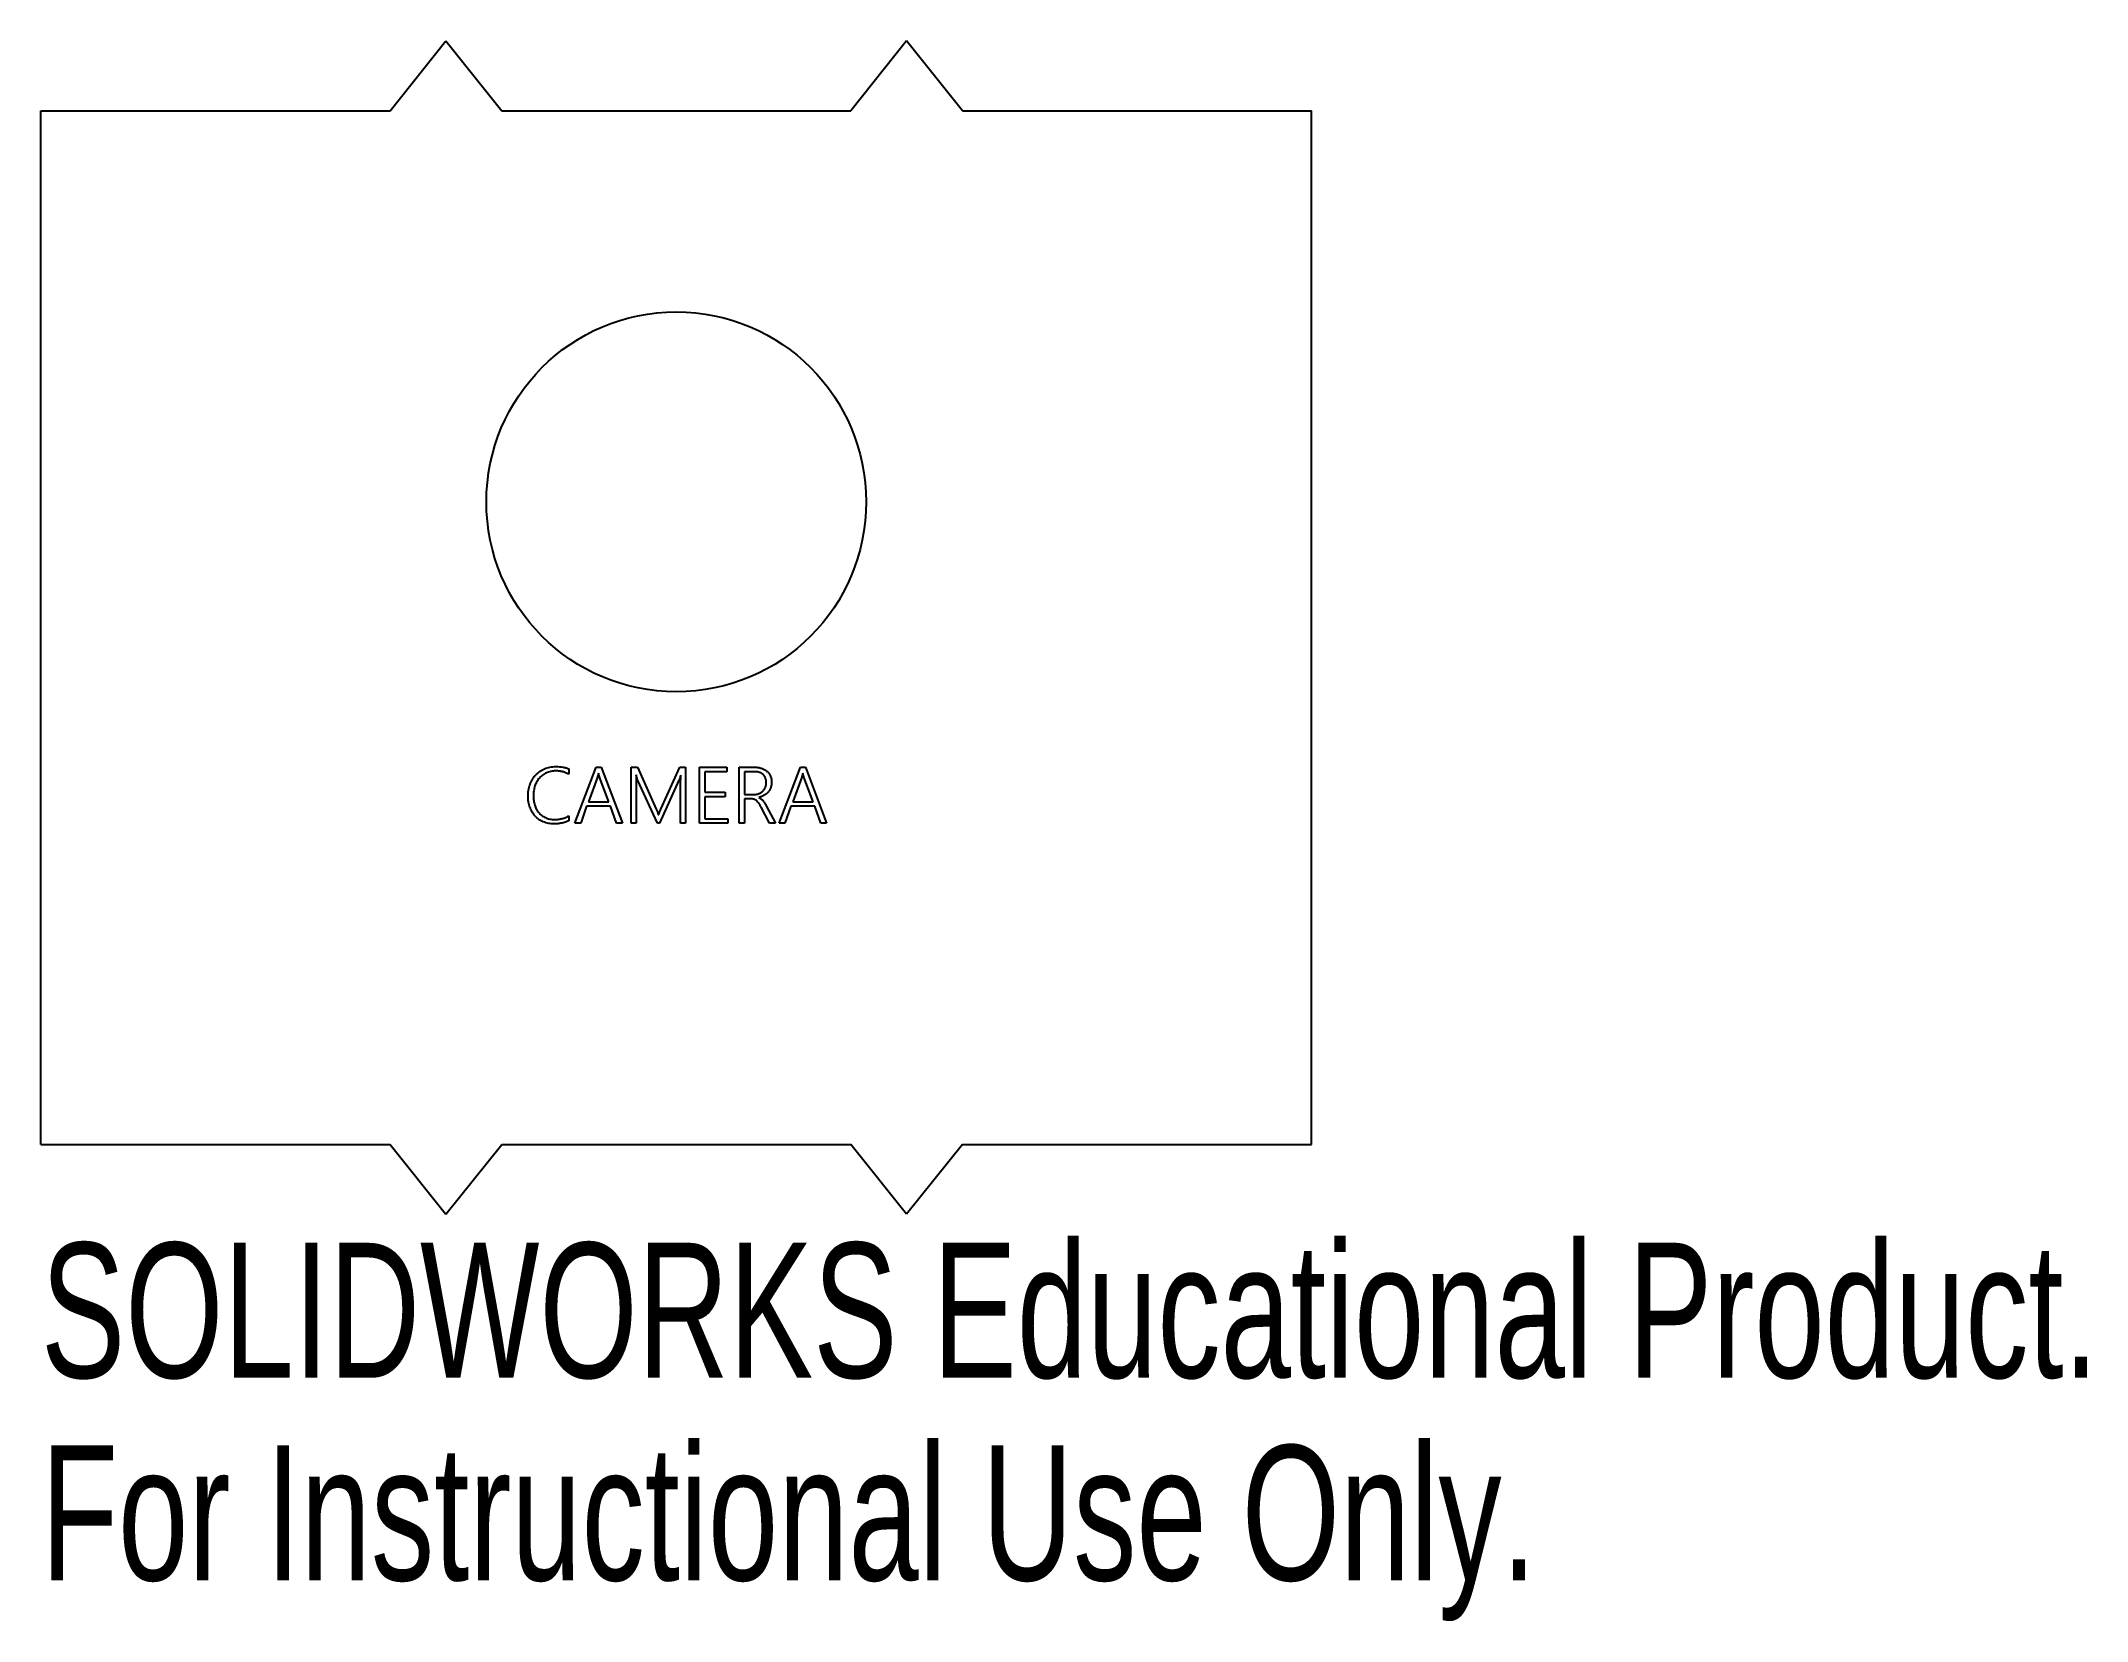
# Model space of a CAD drawing. Header units: millimetres. Extents: x 0 to 73.3, y -17.1 to 39.5.
import ezdxf

# ---------------------------------------------------------------- set-up
doc = ezdxf.new("R2010")
doc.units = ezdxf.units.MM
doc.styles.add('SLDTEXTSTYLE0', font='TXT', dxfattribs={"width": 0.7})

msp = doc.modelspace()

# ---------------------------------------------------------------- linework, layer by layer
at = {"color": 7, "linetype": 'Continuous', "lineweight": 25}
for p, q in [((12.5, 37), (14.5, 39.5)), ((14.5, 39.5), (16.5, 37)), ((31, 39.5), (29, 37)), ((33, 37), (31, 39.5)), ((0, 0), (0, 37)), ((0, 37), (12.5, 37)), ((16.5, 37), (29, 37)), ((33, 37), (45.5, 37)), ((45.5, 0), (45.5, 37)), ((18.898, 13.449), (18.898, 13.252)), ((19.121, 11.5), (19.879, 13.5)), ((19.879, 13.5), (20.065, 13.5)), ((19.969, 13.291), (19.964, 13.291)), ((20.065, 13.5), (20.819, 11.5)), ((21.14, 13.5), (21.358, 13.5)), ((21.14, 11.5), (21.14, 13.5)), ((21.316, 13.225), (21.31, 13.225)), ((21.358, 13.5), (22.033, 11.997)), ((22.194, 11.995), (22.876, 13.5)), ((22.876, 13.5), (23.083, 13.5)), ((22.917, 13.222), (22.912, 13.222)), ((23.083, 13.5), (23.083, 11.5)), ((23.587, 13.5), (24.557, 13.5)), ((23.587, 11.5), (23.587, 13.5)), ((23.772, 13.342), (23.772, 12.605)), ((24.557, 13.342), (23.772, 13.342)), ((24.557, 13.5), (24.557, 13.342)), ((25.008, 13.5), (25.581, 13.5)), ((25.008, 11.5), (25.008, 13.5)), ((25.193, 13.342), (25.193, 12.526)), ((25.538, 13.342), (25.193, 13.342)), ((26.437, 11.5), (27.195, 13.5)), ((27.195, 13.5), (27.381, 13.5)), ((27.285, 13.291), (27.28, 13.291)), ((27.381, 13.5), (28.134, 11.5)), ((19.925, 13.15), (19.603, 12.263)), ((20.331, 12.263), (20.007, 13.15)), ((21.32, 12.896), (21.32, 11.5)), ((22.074, 11.5), (21.378, 13.029)), ((22.847, 13.038), (22.153, 11.5)), ((22.901, 11.5), (22.901, 12.881)), ((23.772, 12.605), (24.499, 12.605)), ((24.499, 12.605), (24.499, 12.447)), ((25.193, 12.526), (25.523, 12.526)), ((27.241, 13.15), (26.919, 12.263)), ((27.647, 12.263), (27.322, 13.15)), ((18.898, 11.762), (18.898, 11.582)), ((19.54, 12.105), (19.327, 11.5)), ((20.394, 12.105), (19.54, 12.105)), ((19.603, 12.263), (20.331, 12.263)), ((20.613, 11.5), (20.394, 12.105)), ((22.111, 11.794), (22.12, 11.794)), ((23.772, 12.447), (23.772, 11.658)), ((24.499, 12.447), (23.772, 12.447)), ((25.193, 12.368), (25.193, 11.5)), ((25.412, 12.368), (25.193, 12.368)), ((25.711, 12.424), (25.711, 12.419)), ((26.092, 11.5), (25.792, 12.072)), ((25.974, 12.115), (26.308, 11.5)), ((26.856, 12.105), (26.643, 11.5)), ((27.71, 12.105), (26.856, 12.105)), ((26.919, 12.263), (27.647, 12.263)), ((27.929, 11.5), (27.71, 12.105)), ((19.327, 11.5), (19.121, 11.5)), ((20.819, 11.5), (20.613, 11.5)), ((21.32, 11.5), (21.14, 11.5)), ((22.153, 11.5), (22.074, 11.5)), ((23.083, 11.5), (22.901, 11.5)), ((24.602, 11.5), (23.587, 11.5)), ((23.772, 11.658), (24.602, 11.658)), ((24.602, 11.658), (24.602, 11.5)), ((25.193, 11.5), (25.008, 11.5)), ((26.308, 11.5), (26.092, 11.5)), ((26.643, 11.5), (26.437, 11.5)), ((28.134, 11.5), (27.929, 11.5)), ((0, 0), (12.5, 0)), ((12.5, 0), (14.5, -2.5)), ((14.5, -2.5), (16.5, 0)), ((16.5, 0), (29, 0)), ((31, -2.5), (29, 0)), ((33, 0), (31, -2.5)), ((33, 0), (45.5, 0))]:
    msp.add_line(p, q, dxfattribs=at)
msp.add_circle((22.75, 23), 6.8, dxfattribs=at)
for points, knots in [([(17.443, 12.462), (17.444, 12.499), (17.445, 12.572), (17.459, 12.679), (17.481, 12.783), (17.511, 12.882), (17.55, 12.976), (17.597, 13.064), (17.651, 13.146), (17.712, 13.221), (17.781, 13.289), (17.857, 13.349), (17.939, 13.402), (18.029, 13.446), (18.124, 13.483), (18.226, 13.507), (18.334, 13.524), (18.407, 13.526), (18.445, 13.526)], [0, 0, 0, 0, 0.0677449, 0.1334185, 0.1977315, 0.260934, 0.3230882, 0.3835363, 0.4428467, 0.5018143, 0.5606693, 0.6193592, 0.6788885, 0.7396555, 0.8017727, 0.8656164, 0.9312426, 1, 1, 1, 1]), ([(18.442, 13.368), (18.411, 13.368), (18.35, 13.366), (18.261, 13.353), (18.177, 13.333), (18.099, 13.303), (18.027, 13.266), (17.961, 13.222), (17.9, 13.172), (17.846, 13.115), (17.797, 13.053), (17.755, 12.984), (17.718, 12.91), (17.688, 12.831), (17.665, 12.748), (17.648, 12.66), (17.637, 12.569), (17.636, 12.507), (17.636, 12.475)], [0, 0, 0, 0, 0.069226, 0.135117, 0.198313, 0.259662, 0.319216, 0.377433, 0.435186, 0.493112, 0.551482, 0.610323, 0.67096, 0.733268, 0.797226, 0.862426, 0.930191, 1, 1, 1, 1]), ([(18.898, 13.252), (18.881, 13.262), (18.845, 13.28), (18.79, 13.303), (18.735, 13.324), (18.678, 13.34), (18.62, 13.353), (18.562, 13.362), (18.502, 13.368), (18.462, 13.368), (18.442, 13.368)], [0, 0, 0, 0, 0.12675, 0.251783, 0.375882, 0.500034, 0.623752, 0.747917, 0.872932, 1, 1, 1, 1]), ([(18.445, 13.526), (18.486, 13.525), (18.566, 13.524), (18.684, 13.509), (18.795, 13.485), (18.864, 13.461), (18.898, 13.449)], [0, 0, 0, 0, 0.266913, 0.521299, 0.765256, 1, 1, 1, 1]), ([(19.964, 13.291), (19.961, 13.277), (19.955, 13.25), (19.946, 13.213), (19.935, 13.18), (19.928, 13.16), (19.925, 13.15)], [0, 0, 0, 0, 0.293668, 0.558533, 0.791736, 1, 1, 1, 1]), ([(20.007, 13.15), (20.003, 13.16), (19.996, 13.18), (19.986, 13.213), (19.976, 13.25), (19.972, 13.277), (19.969, 13.291)], [0, 0, 0, 0, 0.208758, 0.442514, 0.707303, 1, 1, 1, 1]), ([(21.31, 13.225), (21.312, 13.202), (21.316, 13.154), (21.318, 13.076), (21.32, 12.989), (21.32, 12.928), (21.32, 12.896)], [0, 0, 0, 0, 0.208797, 0.444751, 0.708064, 1, 1, 1, 1]), ([(21.378, 13.029), (21.373, 13.041), (21.362, 13.069), (21.346, 13.115), (21.331, 13.168), (21.321, 13.205), (21.316, 13.225)], [0, 0, 0, 0, 0.1993606, 0.4330488, 0.6989988, 1, 1, 1, 1]), ([(22.912, 13.222), (22.906, 13.203), (22.894, 13.166), (22.877, 13.116), (22.863, 13.074), (22.852, 13.049), (22.847, 13.038)], [0, 0, 0, 0, 0.315804, 0.586384, 0.814494, 1, 1, 1, 1]), ([(22.901, 12.881), (22.901, 12.89), (22.901, 12.911), (22.902, 12.943), (22.903, 12.98), (22.905, 13.021), (22.908, 13.065), (22.91, 13.114), (22.914, 13.167), (22.916, 13.204), (22.917, 13.222)], [0, 0, 0, 0, 0.082934, 0.179109, 0.286131, 0.405207, 0.536403, 0.678466, 0.833798, 1, 1, 1, 1]), ([(25.972, 12.956), (25.972, 12.971), (25.972, 13), (25.966, 13.041), (25.958, 13.08), (25.945, 13.117), (25.93, 13.152), (25.91, 13.183), (25.888, 13.213), (25.861, 13.24), (25.831, 13.264), (25.798, 13.285), (25.763, 13.303), (25.724, 13.318), (25.682, 13.329), (25.637, 13.336), (25.588, 13.341), (25.555, 13.342), (25.538, 13.342)], [0, 0, 0, 0, 0.066727, 0.12957, 0.190202, 0.248732, 0.30562, 0.361838, 0.418301, 0.475148, 0.533157, 0.591421, 0.651341, 0.71407, 0.779824, 0.849389, 0.922685, 1, 1, 1, 1]), ([(25.581, 13.5), (25.6, 13.5), (25.637, 13.499), (25.692, 13.493), (25.746, 13.482), (25.799, 13.467), (25.849, 13.448), (25.898, 13.426), (25.943, 13.398), (25.986, 13.367), (26.025, 13.333), (26.06, 13.293), (26.091, 13.249), (26.117, 13.201), (26.14, 13.149), (26.155, 13.093), (26.164, 13.033), (26.165, 12.991), (26.166, 12.97)], [0, 0, 0, 0, 0.0628, 0.125481, 0.187111, 0.24937, 0.310852, 0.370951, 0.430585, 0.489815, 0.549074, 0.608373, 0.668736, 0.730549, 0.794093, 0.859165, 0.927872, 1, 1, 1, 1]), ([(27.28, 13.291), (27.277, 13.277), (27.271, 13.25), (27.261, 13.213), (27.251, 13.18), (27.244, 13.16), (27.241, 13.15)], [0, 0, 0, 0, 0.293668, 0.558533, 0.791736, 1, 1, 1, 1]), ([(27.322, 13.15), (27.319, 13.16), (27.312, 13.18), (27.301, 13.213), (27.292, 13.25), (27.287, 13.277), (27.285, 13.291)], [0, 0, 0, 0, 0.208758, 0.442514, 0.707303, 1, 1, 1, 1]), ([(18.373, 11.474), (18.338, 11.474), (18.271, 11.476), (18.172, 11.491), (18.078, 11.513), (17.989, 11.546), (17.907, 11.587), (17.829, 11.635), (17.759, 11.69), (17.695, 11.752), (17.638, 11.822), (17.587, 11.897), (17.544, 11.979), (17.507, 12.066), (17.478, 12.159), (17.458, 12.257), (17.445, 12.358), (17.444, 12.427), (17.443, 12.462)], [0, 0, 0, 0, 0.067814, 0.132706, 0.196076, 0.257902, 0.318378, 0.377546, 0.436185, 0.494593, 0.553447, 0.612588, 0.673208, 0.735517, 0.799377, 0.864227, 0.931119, 1, 1, 1, 1]), ([(17.636, 12.475), (17.636, 12.447), (17.637, 12.39), (17.647, 12.307), (17.662, 12.226), (17.683, 12.149), (17.71, 12.075), (17.743, 12.005), (17.782, 11.94), (17.827, 11.88), (17.877, 11.825), (17.934, 11.777), (17.996, 11.734), (18.065, 11.697), (18.139, 11.668), (18.219, 11.647), (18.304, 11.634), (18.363, 11.632), (18.394, 11.632)], [0, 0, 0, 0, 0.067038, 0.132525, 0.196399, 0.259851, 0.321606, 0.381835, 0.440944, 0.499182, 0.5573, 0.615542, 0.674601, 0.734989, 0.797017, 0.861319, 0.92874, 1, 1, 1, 1]), ([(25.523, 12.526), (25.539, 12.527), (25.571, 12.528), (25.618, 12.533), (25.663, 12.543), (25.706, 12.556), (25.746, 12.572), (25.783, 12.593), (25.818, 12.616), (25.849, 12.642), (25.877, 12.672), (25.902, 12.704), (25.923, 12.74), (25.941, 12.778), (25.955, 12.819), (25.965, 12.863), (25.971, 12.909), (25.972, 12.94), (25.972, 12.956)], [0, 0, 0, 0, 0.0698763, 0.137191, 0.2019732, 0.2658106, 0.3281339, 0.3882534, 0.4469945, 0.5048381, 0.56294, 0.6211395, 0.6792946, 0.7396541, 0.8018115, 0.8650014, 0.931296, 1, 1, 1, 1]), ([(26.166, 12.97), (26.165, 12.953), (26.164, 12.918), (26.159, 12.868), (26.148, 12.82), (26.134, 12.774), (26.117, 12.73), (26.096, 12.688), (26.071, 12.65), (26.043, 12.614), (26.012, 12.58), (25.978, 12.549), (25.94, 12.521), (25.9, 12.496), (25.856, 12.473), (25.81, 12.454), (25.762, 12.437), (25.728, 12.429), (25.711, 12.424)], [0, 0, 0, 0, 0.067555, 0.132825, 0.196416, 0.258628, 0.319428, 0.379093, 0.437919, 0.497029, 0.555703, 0.615162, 0.675862, 0.737499, 0.800501, 0.86506, 0.931284, 1, 1, 1, 1]), ([(18.394, 11.632), (18.417, 11.632), (18.464, 11.633), (18.532, 11.639), (18.599, 11.649), (18.663, 11.663), (18.725, 11.681), (18.785, 11.704), (18.843, 11.73), (18.88, 11.751), (18.898, 11.762)], [0, 0, 0, 0, 0.134056, 0.264685, 0.391501, 0.516056, 0.638588, 0.760135, 0.880061, 1, 1, 1, 1]), ([(22.033, 11.997), (22.04, 11.981), (22.055, 11.949), (22.075, 11.899), (22.095, 11.848), (22.105, 11.813), (22.111, 11.794)], [0, 0, 0, 0, 0.241978, 0.485967, 0.737379, 1, 1, 1, 1]), ([(22.12, 11.794), (22.126, 11.812), (22.138, 11.846), (22.154, 11.896), (22.173, 11.946), (22.187, 11.978), (22.194, 11.995)], [0, 0, 0, 0, 0.264006, 0.503116, 0.741207, 1, 1, 1, 1]), ([(25.792, 12.072), (25.785, 12.086), (25.771, 12.112), (25.75, 12.15), (25.728, 12.183), (25.701, 12.222), (25.666, 12.264), (25.622, 12.306), (25.575, 12.336), (25.525, 12.355), (25.47, 12.367), (25.432, 12.368), (25.412, 12.368)], [0, 0, 0, 0, 0.090322, 0.174269, 0.25247, 0.323795, 0.453523, 0.568606, 0.674818, 0.777295, 0.88364, 1, 1, 1, 1]), ([(25.711, 12.419), (25.723, 12.413), (25.749, 12.401), (25.785, 12.376), (25.818, 12.347), (25.85, 12.311), (25.881, 12.271), (25.911, 12.225), (25.943, 12.173), (25.963, 12.135), (25.974, 12.115)], [0, 0, 0, 0, 0.104478, 0.207654, 0.314901, 0.429155, 0.553501, 0.68726, 0.835317, 1, 1, 1, 1]), ([(18.898, 11.582), (18.879, 11.573), (18.84, 11.555), (18.779, 11.534), (18.716, 11.515), (18.652, 11.5), (18.585, 11.488), (18.516, 11.48), (18.445, 11.475), (18.397, 11.474), (18.373, 11.474)], [0, 0, 0, 0, 0.117713, 0.237142, 0.357572, 0.480853, 0.605882, 0.733752, 0.865497, 1, 1, 1, 1])]:
    msp.add_open_spline(points, degree=3, knots=knots, dxfattribs=at)

# ---------------------------------------------------------------- texts
at = {"color": 7, "linetype": 'Continuous', "char_height": 4.83362, "attachment_point": 1, "style": 'SLDTEXTSTYLE0'}
for s, insert in [('SOLIDWORKS Educational Product.', (0, -3.52)), ('For Instructional Use Only.', (0, -10.77))]:
    msp.add_mtext(s, dxfattribs=dict(at, insert=insert))

doc.saveas('drawing.dxf')
